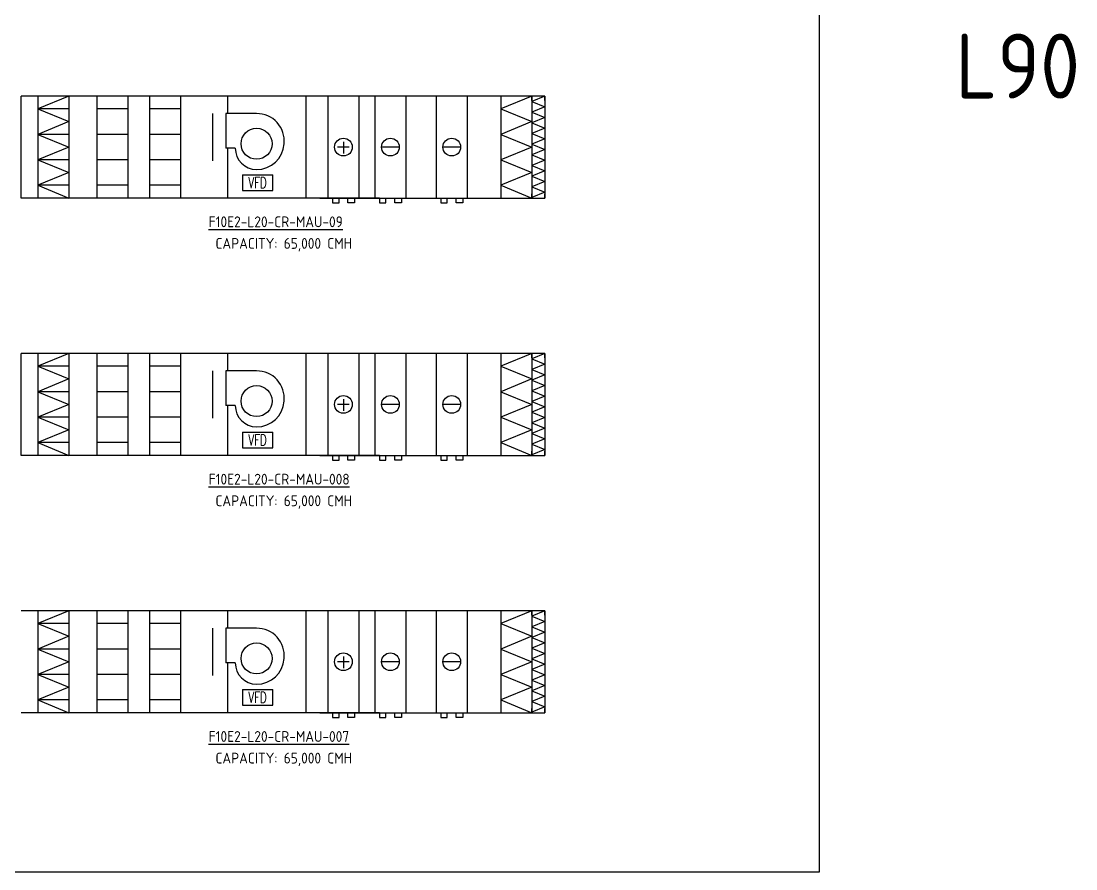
# Model space of a CAD drawing. Header units: millimetres. Extents: x 108 to 3316, y 96 to 2090.
# Drawn here: x 1098.6 to 1342.5, y 594 to 790 of the extents above; entities that cross this region are included whole.
import ezdxf
from ezdxf.enums import TextEntityAlignment as Align

# ---------------------------------------------------------------- set-up
doc = ezdxf.new("R2010")
doc.units = ezdxf.units.MM
for name, color, linetype in [('A-DETL-01', 1, 'Continuous'), ('DETL-TXT', 4, 'Continuous'), ('M-CEQPM-MAU', 22, 'Continuous'), ('M-EQPM-TXT', 4, 'Continuous')]:
    doc.layers.add(name, color=color, linetype=linetype)
doc.styles.add('AA-TXT', font='isocp.shx', dxfattribs={"bigfont": 'chineset.shx'})
doc.styles.add('STDTEXT', font='simplex.shx', dxfattribs={"bigfont": 'china.shx'})

msp = doc.modelspace()

# ---------------------------------------------------------------- linework, layer by layer
at = {"layer": 'A-DETL-01', "color": 252}
msp.add_lwpolyline([(995.18, 792.9), (1283.14, 792.9), (1283.14, 593.3), (995.18, 593.3)], close=True, dxfattribs=at)
at = {"layer": 'M-CEQPM-MAU', "color": 252, "ltscale": 0.1}
for p, q in [((1219.73, 772.65), (1098.59, 772.65)), ((1098.59, 749.1), (1098.59, 772.65)), ((1102.45, 772.65), (1102.45, 749.1)), ((1109.62, 772.65), (1102.45, 769.71)), ((1109.62, 772.65), (1109.62, 749.1)), ((1116.1, 772.65), (1116.1, 749.1)), ((1123.26, 772.65), (1123.26, 749.1)), ((1128.27, 772.65), (1128.27, 749.1)), ((1135.44, 772.65), (1135.44, 749.1)), ((1146.42, 768.63), (1146.42, 772.65)), ((1164.42, 772.65), (1164.42, 749.1)), ((1169.56, 772.65), (1169.56, 749.1)), ((1176.73, 772.65), (1176.73, 749.1)), ((1180.42, 772.65), (1180.42, 749.1)), ((1187.59, 772.65), (1187.59, 749.1)), ((1194.61, 772.65), (1194.61, 749.1)), ((1201.78, 772.65), (1201.78, 749.1)), ((1209.56, 772.65), (1209.56, 749.1)), ((1216.73, 772.65), (1209.56, 769.71)), ((1216.73, 771.65), (1216.73, 772.65)), ((1216.73, 772.65), (1216.73, 749.1)), ((1219.73, 772.65), (1216.73, 771.42)), ((1216.73, 771.65), (1216.73, 750.1)), ((1216.73, 771.42), (1219.73, 770.19)), ((1219.73, 772.65), (1219.73, 749.1)), ((1219.73, 771.65), (1219.73, 772.65)), ((1219.73, 772.65), (1219.73, 749.1)), ((1219.73, 771.65), (1219.73, 750.1)), ((1102.45, 769.71), (1109.62, 766.77)), ((1109.62, 769.71), (1102.45, 769.71)), ((1123.26, 769.71), (1116.1, 769.71)), ((1135.44, 769.71), (1128.27, 769.71)), ((1142.92, 757.67), (1142.92, 768.63)), ((1145.94, 768.63), (1145.94, 760.63)), ((1153.05, 768.63), (1145.94, 768.63)), ((1209.56, 769.71), (1216.73, 766.77)), ((1219.73, 770.19), (1216.73, 768.96)), ((1216.73, 768.96), (1219.73, 767.73)), ((1109.62, 766.77), (1102.45, 763.82)), ((1216.73, 766.77), (1209.56, 763.82)), ((1219.73, 767.73), (1216.73, 766.49)), ((1216.73, 766.49), (1219.73, 765.26)), ((1102.45, 763.82), (1109.62, 760.88)), ((1109.62, 763.82), (1102.45, 763.82)), ((1123.26, 763.82), (1116.1, 763.82)), ((1135.44, 763.82), (1128.27, 763.82)), ((1209.56, 763.82), (1216.73, 760.88)), ((1219.73, 765.26), (1216.73, 764.03)), ((1216.73, 764.03), (1219.73, 762.8)), ((1219.73, 762.8), (1216.73, 761.57)), ((1216.73, 761.57), (1219.73, 760.33)), ((1109.62, 760.88), (1102.45, 757.93)), ((1148.12, 760.63), (1145.94, 760.63)), ((1146.42, 749.1), (1146.42, 760.63)), ((1174.47, 760.88), (1171.8, 760.88)), ((1186.06, 760.88), (1181.96, 760.88)), ((1200.24, 760.88), (1196.14, 760.88)), ((1216.73, 760.88), (1209.56, 757.93)), ((1219.73, 760.33), (1216.73, 759.1)), ((1216.73, 759.1), (1219.73, 757.87)), ((1109.62, 757.93), (1102.45, 757.93)), ((1102.45, 757.93), (1109.62, 754.99)), ((1123.26, 757.93), (1116.1, 757.93)), ((1135.44, 757.93), (1128.27, 757.93)), ((1209.56, 757.93), (1216.73, 754.99)), ((1219.73, 757.87), (1216.73, 756.64)), ((1216.73, 756.64), (1219.73, 755.4)), ((1109.62, 754.99), (1102.45, 752.05)), ((1149.79, 754.47), (1156.79, 754.47)), ((1149.79, 754.47), (1149.79, 750.86)), ((1156.79, 750.86), (1156.79, 754.47)), ((1216.73, 754.99), (1209.56, 752.05)), ((1219.73, 755.4), (1216.73, 754.17)), ((1216.73, 754.17), (1219.73, 752.94)), ((1102.45, 752.05), (1109.62, 749.1)), ((1109.62, 752.05), (1102.45, 752.05)), ((1123.26, 752.05), (1116.1, 752.05)), ((1135.44, 752.05), (1128.27, 752.05)), ((1209.56, 752.05), (1216.73, 749.1)), ((1219.73, 752.94), (1216.73, 751.71)), ((1216.73, 751.71), (1219.73, 750.48)), ((1181.45, 749.1), (1098.59, 749.1)), ((1149.79, 750.86), (1156.79, 750.86)), ((1167.68, 749.1), (1194.53, 749.1)), ((1170.58, 749.1), (1170.58, 748.02)), ((1172.12, 749.1), (1174.17, 749.1)), ((1172.12, 748.02), (1172.12, 749.1)), ((1174.17, 748.02), (1174.17, 749.1)), ((1175.7, 749.1), (1175.7, 748.02)), ((1181.45, 749.1), (1181.45, 748.02)), ((1182.98, 749.1), (1185.03, 749.1)), ((1182.98, 748.02), (1182.98, 749.1)), ((1185.03, 748.02), (1185.03, 749.1)), ((1186.57, 749.1), (1186.57, 748.02)), ((1194.53, 749.1), (1219.73, 749.1)), ((1195.63, 749.1), (1195.63, 748.02)), ((1197.17, 749.1), (1199.22, 749.1)), ((1197.17, 748.02), (1197.17, 749.1)), ((1199.22, 748.02), (1199.22, 749.1)), ((1200.75, 749.1), (1200.75, 748.02)), ((1219.73, 750.48), (1216.73, 749.24)), ((1216.73, 749.1), (1216.73, 750.1)), ((1216.73, 749.24), (1217.07, 749.1)), ((1219.73, 749.1), (1219.73, 750.1)), ((1170.58, 748.02), (1172.12, 748.02)), ((1175.7, 748.02), (1174.17, 748.02)), ((1181.45, 748.02), (1182.98, 748.02)), ((1186.57, 748.02), (1185.03, 748.02)), ((1195.63, 748.02), (1197.17, 748.02)), ((1200.75, 748.02), (1199.22, 748.02))]:
    msp.add_line(p, q, dxfattribs=at)
at = {"layer": 'M-CEQPM-MAU', "ltscale": 0.1}
for p, q in [((1219.73, 713.17), (1098.59, 713.17)), ((1098.59, 689.62), (1098.59, 713.17)), ((1102.45, 713.17), (1102.45, 689.62)), ((1109.62, 713.17), (1102.45, 710.23)), ((1109.62, 713.17), (1109.62, 689.62)), ((1116.1, 713.17), (1116.1, 689.62)), ((1123.26, 713.17), (1123.26, 689.62)), ((1128.27, 713.17), (1128.27, 689.62)), ((1135.44, 713.17), (1135.44, 689.62)), ((1146.42, 709.14), (1146.42, 713.17)), ((1164.42, 713.17), (1164.42, 689.62)), ((1169.56, 713.17), (1169.56, 689.62)), ((1176.73, 713.17), (1176.73, 689.62)), ((1180.42, 713.17), (1180.42, 689.62)), ((1187.59, 713.17), (1187.59, 689.62)), ((1194.61, 713.17), (1194.61, 689.62)), ((1201.78, 713.17), (1201.78, 689.62)), ((1209.56, 713.17), (1209.56, 689.62)), ((1216.73, 713.17), (1209.56, 710.23)), ((1216.73, 712.17), (1216.73, 713.17)), ((1216.73, 713.17), (1216.73, 689.62)), ((1219.73, 713.17), (1216.73, 711.94)), ((1219.73, 713.17), (1219.73, 689.62)), ((1219.73, 712.17), (1219.73, 713.17)), ((1219.73, 713.17), (1219.73, 689.62)), ((1102.45, 710.23), (1109.62, 707.28)), ((1109.62, 710.23), (1102.45, 710.23)), ((1123.26, 710.23), (1116.1, 710.23)), ((1135.44, 710.23), (1128.27, 710.23)), ((1209.56, 710.23), (1216.73, 707.28)), ((1216.73, 712.17), (1216.73, 690.62)), ((1216.73, 711.94), (1219.73, 710.71)), ((1219.73, 710.71), (1216.73, 709.48)), ((1219.73, 712.17), (1219.73, 690.62)), ((1142.92, 698.19), (1142.92, 709.14)), ((1145.94, 709.14), (1145.94, 701.14)), ((1153.05, 709.14), (1145.94, 709.14)), ((1216.73, 709.48), (1219.73, 708.24)), ((1219.73, 708.24), (1216.73, 707.01)), ((1109.62, 707.28), (1102.45, 704.34)), ((1216.73, 707.28), (1209.56, 704.34)), ((1216.73, 707.01), (1219.73, 705.78)), ((1219.73, 705.78), (1216.73, 704.55)), ((1102.45, 704.34), (1109.62, 701.4)), ((1109.62, 704.34), (1102.45, 704.34)), ((1123.26, 704.34), (1116.1, 704.34)), ((1135.44, 704.34), (1128.27, 704.34)), ((1209.56, 704.34), (1216.73, 701.4)), ((1216.73, 704.55), (1219.73, 703.31)), ((1219.73, 703.31), (1216.73, 702.08)), ((1109.62, 701.4), (1102.45, 698.45)), ((1148.12, 701.14), (1145.94, 701.14)), ((1146.42, 689.62), (1146.42, 701.14)), ((1174.47, 701.4), (1171.8, 701.4)), ((1186.06, 701.4), (1181.96, 701.4)), ((1200.24, 701.4), (1196.14, 701.4)), ((1216.73, 701.4), (1209.56, 698.45)), ((1216.73, 702.08), (1219.73, 700.85)), ((1219.73, 700.85), (1216.73, 699.62)), ((1109.62, 698.45), (1102.45, 698.45)), ((1102.45, 698.45), (1109.62, 695.51)), ((1123.26, 698.45), (1116.1, 698.45)), ((1135.44, 698.45), (1128.27, 698.45)), ((1209.56, 698.45), (1216.73, 695.51)), ((1216.73, 699.62), (1219.73, 698.39)), ((1219.73, 698.39), (1216.73, 697.15)), ((1109.62, 695.51), (1102.45, 692.56)), ((1216.73, 695.51), (1209.56, 692.56)), ((1216.73, 697.15), (1219.73, 695.92)), ((1219.73, 695.92), (1216.73, 694.69)), ((1149.79, 694.99), (1156.79, 694.99)), ((1149.79, 694.99), (1149.79, 691.37)), ((1156.79, 691.37), (1156.79, 694.99)), ((1216.73, 694.69), (1219.73, 693.46)), ((1219.73, 693.46), (1216.73, 692.23)), ((1102.45, 692.56), (1109.62, 689.62)), ((1109.62, 692.56), (1102.45, 692.56)), ((1123.26, 692.56), (1116.1, 692.56)), ((1135.44, 692.56), (1128.27, 692.56)), ((1149.79, 691.37), (1156.79, 691.37)), ((1209.56, 692.56), (1216.73, 689.62)), ((1216.73, 692.23), (1219.73, 690.99)), ((1219.73, 690.99), (1216.73, 689.76)), ((1216.73, 689.62), (1216.73, 690.62)), ((1219.73, 689.62), (1219.73, 690.62)), ((1181.45, 689.62), (1098.59, 689.62)), ((1167.68, 689.62), (1194.53, 689.62)), ((1170.58, 689.62), (1170.58, 688.54)), ((1170.58, 688.54), (1172.12, 688.54)), ((1172.12, 689.62), (1174.17, 689.62)), ((1172.12, 688.54), (1172.12, 689.62)), ((1174.17, 688.54), (1174.17, 689.62)), ((1175.7, 688.54), (1174.17, 688.54)), ((1175.7, 689.62), (1175.7, 688.54)), ((1181.45, 689.62), (1181.45, 688.54)), ((1181.45, 688.54), (1182.98, 688.54)), ((1182.98, 689.62), (1185.03, 689.62)), ((1182.98, 688.54), (1182.98, 689.62)), ((1185.03, 688.54), (1185.03, 689.62)), ((1186.57, 688.54), (1185.03, 688.54)), ((1186.57, 689.62), (1186.57, 688.54)), ((1194.53, 689.62), (1219.73, 689.62)), ((1195.63, 689.62), (1195.63, 688.54)), ((1195.63, 688.54), (1197.17, 688.54)), ((1197.17, 689.62), (1199.22, 689.62)), ((1197.17, 688.54), (1197.17, 689.62)), ((1199.22, 688.54), (1199.22, 689.62)), ((1200.75, 688.54), (1199.22, 688.54)), ((1200.75, 689.62), (1200.75, 688.54)), ((1216.73, 689.76), (1217.07, 689.62)), ((1219.73, 653.69), (1098.59, 653.69)), ((1102.45, 653.69), (1102.45, 630.14)), ((1109.62, 653.69), (1102.45, 650.74)), ((1109.62, 653.69), (1109.62, 630.14)), ((1116.1, 653.69), (1116.1, 630.14)), ((1123.26, 653.69), (1123.26, 630.14)), ((1128.27, 653.69), (1128.27, 630.14)), ((1135.44, 653.69), (1135.44, 630.14)), ((1146.42, 649.66), (1146.42, 653.69)), ((1164.42, 653.69), (1164.42, 630.14)), ((1169.56, 653.69), (1169.56, 630.14)), ((1176.73, 653.69), (1176.73, 630.14)), ((1180.42, 653.69), (1180.42, 630.14)), ((1187.59, 653.69), (1187.59, 630.14)), ((1194.61, 653.69), (1194.61, 630.14)), ((1201.78, 653.69), (1201.78, 630.14)), ((1209.56, 653.69), (1209.56, 630.14)), ((1216.73, 653.69), (1209.56, 650.74)), ((1216.73, 652.69), (1216.73, 653.69)), ((1216.73, 653.69), (1216.73, 630.14)), ((1219.73, 653.69), (1216.73, 652.46)), ((1216.73, 652.69), (1216.73, 631.14)), ((1216.73, 652.46), (1219.73, 651.22)), ((1219.73, 653.69), (1219.73, 630.14)), ((1219.73, 652.69), (1219.73, 653.69)), ((1219.73, 653.69), (1219.73, 630.14)), ((1219.73, 652.69), (1219.73, 631.14)), ((1102.45, 650.74), (1109.62, 647.8)), ((1109.62, 650.74), (1102.45, 650.74)), ((1123.26, 650.74), (1116.1, 650.74)), ((1135.44, 650.74), (1128.27, 650.74)), ((1142.92, 638.71), (1142.92, 649.66)), ((1145.94, 649.66), (1145.94, 641.66)), ((1153.05, 649.66), (1145.94, 649.66)), ((1209.56, 650.74), (1216.73, 647.8)), ((1219.73, 651.22), (1216.73, 649.99)), ((1216.73, 649.99), (1219.73, 648.76)), ((1109.62, 647.8), (1102.45, 644.86)), ((1216.73, 647.8), (1209.56, 644.86)), ((1219.73, 648.76), (1216.73, 647.53)), ((1216.73, 647.53), (1219.73, 646.3)), ((1102.45, 644.86), (1109.62, 641.91)), ((1109.62, 644.86), (1102.45, 644.86)), ((1123.26, 644.86), (1116.1, 644.86)), ((1135.44, 644.86), (1128.27, 644.86)), ((1209.56, 644.86), (1216.73, 641.91)), ((1219.73, 646.3), (1216.73, 645.06)), ((1216.73, 645.06), (1219.73, 643.83)), ((1109.62, 641.91), (1102.45, 638.97)), ((1148.12, 641.66), (1145.94, 641.66)), ((1146.42, 630.14), (1146.42, 641.66)), ((1174.47, 641.91), (1171.8, 641.91)), ((1186.06, 641.91), (1181.96, 641.91)), ((1200.24, 641.91), (1196.14, 641.91)), ((1216.73, 641.91), (1209.56, 638.97)), ((1219.73, 643.83), (1216.73, 642.6)), ((1216.73, 642.6), (1219.73, 641.37)), ((1219.73, 641.37), (1216.73, 640.13)), ((1216.73, 640.13), (1219.73, 638.9)), ((1109.62, 638.97), (1102.45, 638.97)), ((1102.45, 638.97), (1109.62, 636.02)), ((1123.26, 638.97), (1116.1, 638.97)), ((1135.44, 638.97), (1128.27, 638.97)), ((1209.56, 638.97), (1216.73, 636.02)), ((1219.73, 638.9), (1216.73, 637.67)), ((1216.73, 637.67), (1219.73, 636.44)), ((1109.62, 636.02), (1102.45, 633.08)), ((1149.79, 635.5), (1156.79, 635.5)), ((1149.79, 635.5), (1149.79, 631.89)), ((1156.79, 631.89), (1156.79, 635.5)), ((1216.73, 636.02), (1209.56, 633.08)), ((1219.73, 636.44), (1216.73, 635.21)), ((1216.73, 635.21), (1219.73, 633.97)), ((1102.45, 633.08), (1109.62, 630.14)), ((1109.62, 633.08), (1102.45, 633.08)), ((1123.26, 633.08), (1116.1, 633.08)), ((1135.44, 633.08), (1128.27, 633.08)), ((1149.79, 631.89), (1156.79, 631.89)), ((1209.56, 633.08), (1216.73, 630.14)), ((1219.73, 633.97), (1216.73, 632.74)), ((1216.73, 632.74), (1219.73, 631.51)), ((1181.45, 630.14), (1098.59, 630.14)), ((1167.68, 630.14), (1194.53, 630.14)), ((1170.58, 630.14), (1170.58, 629.05)), ((1172.12, 630.14), (1174.17, 630.14)), ((1172.12, 629.05), (1172.12, 630.14)), ((1174.17, 629.05), (1174.17, 630.14)), ((1175.7, 630.14), (1175.7, 629.05)), ((1181.45, 630.14), (1181.45, 629.05)), ((1182.98, 630.14), (1185.03, 630.14)), ((1182.98, 629.05), (1182.98, 630.14)), ((1185.03, 629.05), (1185.03, 630.14)), ((1186.57, 630.14), (1186.57, 629.05)), ((1194.53, 630.14), (1219.73, 630.14)), ((1195.63, 630.14), (1195.63, 629.05)), ((1197.17, 630.14), (1199.22, 630.14)), ((1197.17, 629.05), (1197.17, 630.14)), ((1199.22, 629.05), (1199.22, 630.14)), ((1200.75, 630.14), (1200.75, 629.05)), ((1219.73, 631.51), (1216.73, 630.28)), ((1216.73, 630.14), (1216.73, 631.14)), ((1216.73, 630.28), (1217.07, 630.14)), ((1219.73, 630.14), (1219.73, 631.14)), ((1170.58, 629.05), (1172.12, 629.05)), ((1175.7, 629.05), (1174.17, 629.05)), ((1181.45, 629.05), (1182.98, 629.05)), ((1186.57, 629.05), (1185.03, 629.05)), ((1195.63, 629.05), (1197.17, 629.05)), ((1200.75, 629.05), (1199.22, 629.05))]:
    msp.add_line(p, q, dxfattribs=at)
at = {"layer": 'M-CEQPM-MAU', "color": 252}
msp.add_lwpolyline([(1173.14, 762.1), (1173.14, 759.42)], dxfattribs=at)
at = {"layer": 'M-CEQPM-MAU'}
for points in [[(1173.14, 702.61), (1173.14, 699.93)], [(1173.14, 643.13), (1173.14, 640.45)]]:
    msp.add_lwpolyline(points, dxfattribs=at)
at = {"layer": 'M-CEQPM-MAU', "color": 252, "ltscale": 0.1}
for centre, radius in [((1153.05, 761.65), 3.59), ((1173.14, 760.88), 2.05), ((1184.01, 760.88), 2.05), ((1198.19, 760.88), 2.05)]:
    msp.add_circle(centre, radius, dxfattribs=at)
at = {"layer": 'M-CEQPM-MAU', "ltscale": 0.1}
for centre, radius in [((1153.05, 702.17), 3.59), ((1173.14, 701.4), 2.05), ((1184.01, 701.4), 2.05), ((1198.19, 701.4), 2.05), ((1153.05, 642.69), 3.59), ((1173.14, 641.91), 2.05), ((1184.01, 641.91), 2.05), ((1198.19, 641.91), 2.05)]:
    msp.add_circle(centre, radius, dxfattribs=at)
at = {"layer": 'M-CEQPM-MAU', "color": 252, "ltscale": 0.1}
for centre, radius, start, end in [((1153.15, 762.34), 6.29, 353.7563, 90.9586), ((1153.15, 761.97), 6.27, 269.0709, 357.1108), ((1153.05, 760.63), 4.92, 180, 270)]:
    msp.add_arc(centre, radius, start, end, dxfattribs=at)
at = {"layer": 'M-CEQPM-MAU', "ltscale": 0.1}
for centre, radius, start, end in [((1153.15, 702.85), 6.29, 353.7563, 90.9586), ((1153.05, 701.14), 4.92, 180, 270), ((1153.15, 702.48), 6.27, 269.0709, 357.1108), ((1153.15, 643.37), 6.29, 353.7563, 90.9586), ((1153.05, 641.66), 4.92, 180, 270), ((1153.15, 643), 6.27, 269.0709, 357.1108)]:
    msp.add_arc(centre, radius, start, end, dxfattribs=at)

# ---------------------------------------------------------------- texts
at = {"layer": 'DETL-TXT', "color": 2, "ltscale": 0.1, "style": 'AA-TXT'}
msp.add_text('L90', height=15, dxfattribs=at).set_placement((1314.65, 772.11))
at = {"layer": 'M-CEQPM-MAU', "color": 252, "ltscale": 0.1, "style": 'STDTEXT', "width": 0.7}
msp.add_text('VFD', height=2.5, dxfattribs=at).set_placement((1153.29, 752.66), align=Align.MIDDLE)
at = {"layer": 'M-CEQPM-MAU', "ltscale": 0.1, "style": 'STDTEXT', "width": 0.7}
for p in [(1153.29, 693.18), (1153.29, 633.7)]:
    msp.add_text('VFD', height=2.5, dxfattribs=at).set_placement(p, align=Align.MIDDLE)
at = {"layer": 'M-EQPM-TXT', "style": 'AA-TXT'}
for s, p in [('%%UF10E2-L20-CR-MAU-09', (1141.97, 742.36)), ('%%UF10E2-L20-CR-MAU-008', (1141.97, 682.87)), ('%%UF10E2-L20-CR-MAU-007', (1141.97, 623.39))]:
    msp.add_text(s, height=2.5, dxfattribs=at).set_placement(p)
at = {"layer": 'M-EQPM-TXT', "color": 3, "style": 'AA-TXT'}
for p in [(1143.54, 737.36), (1143.54, 677.87), (1143.54, 618.39)]:
    msp.add_text('CAPACITY: 65,000 CMH', height=2.5, dxfattribs=at).set_placement(p)

doc.saveas('drawing.dxf')
